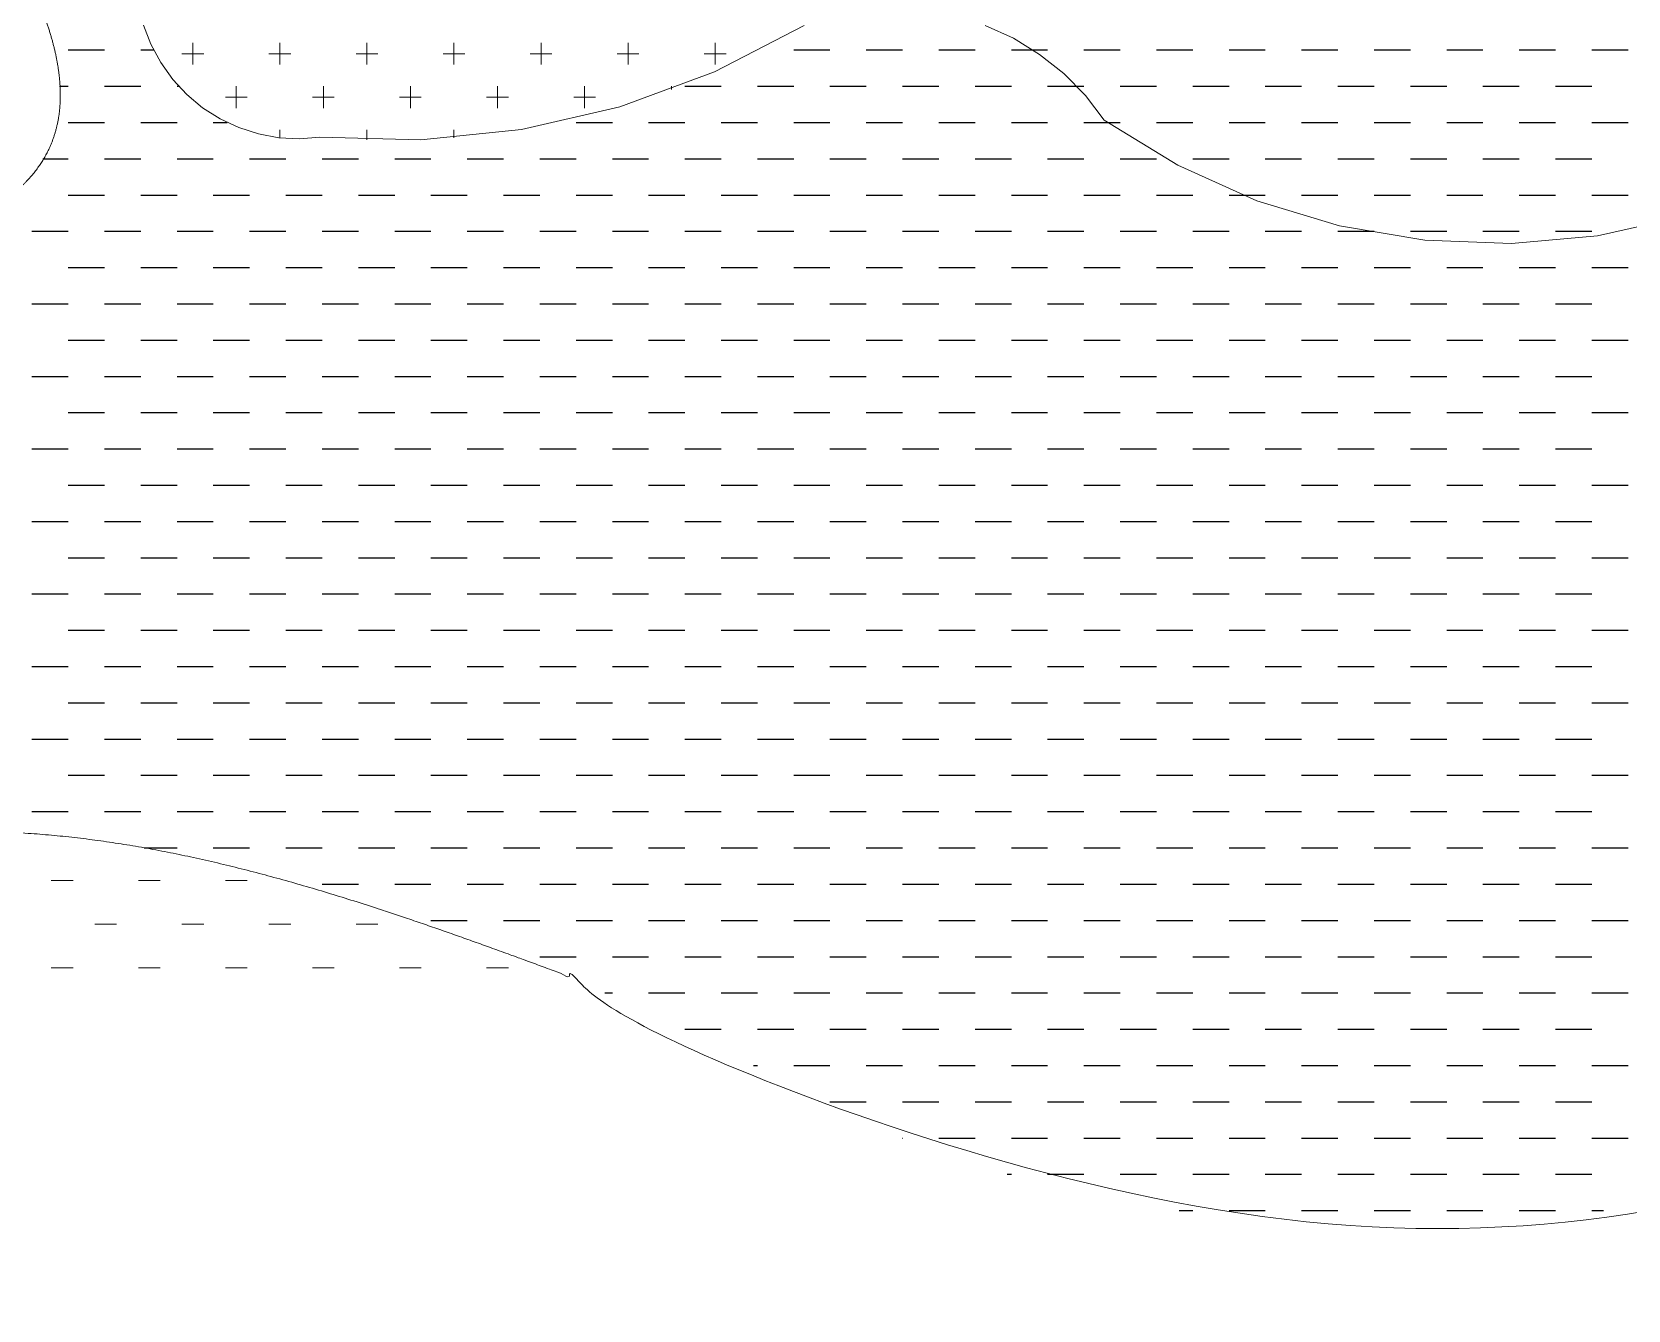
# Model space of a CAD drawing. Header units: millimetres. Extents: x -1030105 to 906887, y -616134 to 1220667.
# Drawn here: x 695476 to 722638, y -172238 to -150484 of the extents above; entities that cross this region are included whole.
import ezdxf

# ---------------------------------------------------------------- set-up
doc = ezdxf.new("R2010")
doc.units = ezdxf.units.MM
doc.header["$MEASUREMENT"] = 0
doc.layers.add('MASTER PLAN - ZONE B$0$_ QH Giao thông', color=7, linetype='Continuous', true_color=0x6c6565)
doc.layers.add('MASTER PLAN - ZONE B$0$GRASS', color=95, linetype='Continuous', lineweight=0, transparency=0.6)
doc.layers.add('MASTER PLAN - ZONE B$0$HACHT', color=7, linetype='Continuous', lineweight=9, true_color=0x636363)

msp = doc.modelspace()

# ---------------------------------------------------------------- linework, layer by layer
at = {"layer": 'MASTER PLAN - ZONE B$0$_ QH Giao thông', "color": 140, "linetype": 'Continuous', "true_color": 0x14b1eb}
for p, q in [((696093.476, -150790.526), (696710.789, -150790.526)), ((697328.102, -150790.526), (697547.101, -150790.526)), ((708439.738, -150790.526), (709057.051, -150790.526)), ((709674.364, -150790.526), (710291.677, -150790.526)), ((710908.991, -150790.526), (711526.304, -150790.526)), ((712143.617, -150790.526), (712760.93, -150790.526)), ((713378.243, -150790.526), (713995.556, -150790.526)), ((714612.869, -150790.526), (715230.182, -150790.526)), ((715847.496, -150790.526), (716464.809, -150790.526)), ((717082.122, -150790.526), (717699.435, -150790.526)), ((718316.748, -150790.526), (718934.061, -150790.526)), ((719551.374, -150790.526), (720168.687, -150790.526)), ((720786, -150790.526), (721403.314, -150790.526)), ((722020.627, -150790.526), (722637.94, -150790.526)), ((695946.994, -151407.839), (696093.476, -151407.839)), ((696710.789, -151407.839), (697328.102, -151407.839)), ((697945.415, -151407.839), (697971.61, -151407.839)), ((706587.799, -151407.839), (707205.112, -151407.839)), ((707822.425, -151407.839), (708439.738, -151407.839)), ((709057.051, -151407.839), (709674.364, -151407.839)), ((710291.677, -151407.839), (710908.991, -151407.839)), ((711526.304, -151407.839), (712143.617, -151407.839)), ((712760.93, -151407.839), (713378.243, -151407.839)), ((713995.556, -151407.839), (714612.869, -151407.839)), ((715230.182, -151407.839), (715847.496, -151407.839)), ((716464.809, -151407.839), (717082.122, -151407.839)), ((717699.435, -151407.839), (718316.748, -151407.839)), ((718934.061, -151407.839), (719551.374, -151407.839)), ((720168.687, -151407.839), (720786, -151407.839)), ((721403.314, -151407.839), (722020.627, -151407.839)), ((696093.476, -152025.152), (696710.789, -152025.152)), ((697328.102, -152025.152), (697945.415, -152025.152)), ((698562.728, -152025.152), (698795.893, -152025.152)), ((704735.859, -152025.152), (705353.173, -152025.152)), ((705970.486, -152025.152), (706587.799, -152025.152)), ((707205.112, -152025.152), (707822.425, -152025.152)), ((708439.738, -152025.152), (709057.051, -152025.152)), ((709674.364, -152025.152), (710291.677, -152025.152)), ((710908.991, -152025.152), (711526.304, -152025.152)), ((712143.617, -152025.152), (712760.93, -152025.152)), ((713378.243, -152025.152), (713995.556, -152025.152)), ((714612.869, -152025.152), (715230.182, -152025.152)), ((715847.496, -152025.152), (716464.809, -152025.152)), ((717082.122, -152025.152), (717699.435, -152025.152)), ((718316.748, -152025.152), (718934.061, -152025.152)), ((719551.374, -152025.152), (720168.687, -152025.152)), ((720786, -152025.152), (721403.314, -152025.152)), ((722020.627, -152025.152), (722637.94, -152025.152)), ((695664.044, -152642.465), (696093.476, -152642.465)), ((696710.789, -152642.465), (697328.102, -152642.465)), ((697945.415, -152642.465), (698562.728, -152642.465)), ((699180.041, -152642.465), (699797.354, -152642.465)), ((700414.668, -152642.465), (701031.981, -152642.465)), ((701649.294, -152642.465), (702266.607, -152642.465)), ((702883.92, -152642.465), (703501.233, -152642.465)), ((704118.546, -152642.465), (704735.859, -152642.465)), ((705353.173, -152642.465), (705970.486, -152642.465)), ((706587.799, -152642.465), (707205.112, -152642.465)), ((707822.425, -152642.465), (708439.738, -152642.465)), ((709057.051, -152642.465), (709674.364, -152642.465)), ((710291.677, -152642.465), (710908.991, -152642.465)), ((711526.304, -152642.465), (712143.617, -152642.465)), ((712760.93, -152642.465), (713378.243, -152642.465)), ((713995.556, -152642.465), (714612.869, -152642.465)), ((715230.182, -152642.465), (715847.496, -152642.465)), ((716464.809, -152642.465), (717082.122, -152642.465)), ((717699.435, -152642.465), (718316.748, -152642.465)), ((718934.061, -152642.465), (719551.374, -152642.465)), ((720168.687, -152642.465), (720786, -152642.465)), ((721403.314, -152642.465), (722020.627, -152642.465)), ((696093.476, -153259.778), (696710.789, -153259.778)), ((697328.102, -153259.778), (697945.415, -153259.778)), ((698562.728, -153259.778), (699180.041, -153259.778)), ((699797.354, -153259.778), (700414.668, -153259.778)), ((701031.981, -153259.778), (701649.294, -153259.778)), ((702266.607, -153259.778), (702883.92, -153259.778)), ((703501.233, -153259.778), (704118.546, -153259.778)), ((704735.859, -153259.778), (705353.173, -153259.778)), ((705970.486, -153259.778), (706587.799, -153259.778)), ((707205.112, -153259.778), (707822.425, -153259.778)), ((708439.738, -153259.778), (709057.051, -153259.778)), ((709674.364, -153259.778), (710291.677, -153259.778)), ((710908.991, -153259.778), (711526.304, -153259.778)), ((712143.617, -153259.778), (712760.93, -153259.778)), ((713378.243, -153259.778), (713995.556, -153259.778)), ((714612.869, -153259.778), (715230.182, -153259.778)), ((715847.496, -153259.778), (716464.809, -153259.778)), ((717082.122, -153259.778), (717699.435, -153259.778)), ((718316.748, -153259.778), (718934.061, -153259.778)), ((719551.374, -153259.778), (720168.687, -153259.778)), ((720786, -153259.778), (721403.314, -153259.778)), ((722020.627, -153259.778), (722637.94, -153259.778)), ((695476.163, -153877.091), (696093.476, -153877.091)), ((696710.789, -153877.091), (697328.102, -153877.091)), ((697945.415, -153877.091), (698562.728, -153877.091)), ((699180.041, -153877.091), (699797.354, -153877.091)), ((700414.668, -153877.091), (701031.981, -153877.091)), ((701649.294, -153877.091), (702266.607, -153877.091)), ((702883.92, -153877.091), (703501.233, -153877.091)), ((704118.546, -153877.091), (704735.859, -153877.091)), ((705353.173, -153877.091), (705970.486, -153877.091)), ((706587.799, -153877.091), (707205.112, -153877.091)), ((707822.425, -153877.091), (708439.738, -153877.091)), ((709057.051, -153877.091), (709674.364, -153877.091)), ((710291.677, -153877.091), (710908.991, -153877.091)), ((711526.304, -153877.091), (712143.617, -153877.091)), ((712760.93, -153877.091), (713378.243, -153877.091)), ((713995.556, -153877.091), (714612.869, -153877.091)), ((715230.182, -153877.091), (715847.496, -153877.091)), ((716464.809, -153877.091), (717082.122, -153877.091)), ((717699.435, -153877.091), (718316.748, -153877.091)), ((718934.061, -153877.091), (719551.374, -153877.091)), ((720168.687, -153877.091), (720786, -153877.091)), ((721403.314, -153877.091), (722020.627, -153877.091)), ((696093.476, -154494.405), (696710.789, -154494.405)), ((697328.102, -154494.405), (697945.415, -154494.405)), ((698562.728, -154494.405), (699180.041, -154494.405)), ((699797.354, -154494.405), (700414.668, -154494.405)), ((701031.981, -154494.405), (701649.294, -154494.405)), ((702266.607, -154494.405), (702883.92, -154494.405)), ((703501.233, -154494.405), (704118.546, -154494.405)), ((704735.859, -154494.405), (705353.173, -154494.405)), ((705970.486, -154494.405), (706587.799, -154494.405)), ((707205.112, -154494.405), (707822.425, -154494.405)), ((708439.738, -154494.405), (709057.051, -154494.405)), ((709674.364, -154494.405), (710291.677, -154494.405)), ((710908.991, -154494.405), (711526.304, -154494.405)), ((712143.617, -154494.405), (712760.93, -154494.405)), ((713378.243, -154494.405), (713995.556, -154494.405)), ((714612.869, -154494.405), (715230.182, -154494.405)), ((715847.496, -154494.405), (716464.809, -154494.405)), ((717082.122, -154494.405), (717699.435, -154494.405)), ((718316.748, -154494.405), (718934.061, -154494.405)), ((719551.374, -154494.405), (720168.687, -154494.405)), ((720786, -154494.405), (721403.314, -154494.405)), ((722020.627, -154494.405), (722637.94, -154494.405)), ((695476.163, -155111.718), (696093.476, -155111.718)), ((696710.789, -155111.718), (697328.102, -155111.718)), ((697945.415, -155111.718), (698562.728, -155111.718)), ((699180.041, -155111.718), (699797.354, -155111.718)), ((700414.668, -155111.718), (701031.981, -155111.718)), ((701649.294, -155111.718), (702266.607, -155111.718)), ((702883.92, -155111.718), (703501.233, -155111.718)), ((704118.546, -155111.718), (704735.859, -155111.718)), ((705353.173, -155111.718), (705970.486, -155111.718)), ((706587.799, -155111.718), (707205.112, -155111.718)), ((707822.425, -155111.718), (708439.738, -155111.718)), ((709057.051, -155111.718), (709674.364, -155111.718)), ((710291.677, -155111.718), (710908.991, -155111.718)), ((711526.304, -155111.718), (712143.617, -155111.718)), ((712760.93, -155111.718), (713378.243, -155111.718)), ((713995.556, -155111.718), (714612.869, -155111.718)), ((715230.182, -155111.718), (715847.496, -155111.718)), ((716464.809, -155111.718), (717082.122, -155111.718)), ((717699.435, -155111.718), (718316.748, -155111.718)), ((718934.061, -155111.718), (719551.374, -155111.718)), ((720168.687, -155111.718), (720786, -155111.718)), ((721403.314, -155111.718), (722020.627, -155111.718)), ((696093.476, -155729.031), (696710.789, -155729.031)), ((697328.102, -155729.031), (697945.415, -155729.031)), ((698562.728, -155729.031), (699180.041, -155729.031)), ((699797.354, -155729.031), (700414.668, -155729.031)), ((701031.981, -155729.031), (701649.294, -155729.031)), ((702266.607, -155729.031), (702883.92, -155729.031)), ((703501.233, -155729.031), (704118.546, -155729.031)), ((704735.859, -155729.031), (705353.173, -155729.031)), ((705970.486, -155729.031), (706587.799, -155729.031)), ((707205.112, -155729.031), (707822.425, -155729.031)), ((708439.738, -155729.031), (709057.051, -155729.031)), ((709674.364, -155729.031), (710291.677, -155729.031)), ((710908.991, -155729.031), (711526.304, -155729.031)), ((712143.617, -155729.031), (712760.93, -155729.031)), ((713378.243, -155729.031), (713995.556, -155729.031)), ((714612.869, -155729.031), (715230.182, -155729.031)), ((715847.496, -155729.031), (716464.809, -155729.031)), ((717082.122, -155729.031), (717699.435, -155729.031)), ((718316.748, -155729.031), (718934.061, -155729.031)), ((719551.374, -155729.031), (720168.687, -155729.031)), ((720786, -155729.031), (721403.314, -155729.031)), ((722020.627, -155729.031), (722637.94, -155729.031)), ((695476.163, -156346.344), (696093.476, -156346.344)), ((696710.789, -156346.344), (697328.102, -156346.344)), ((697945.415, -156346.344), (698562.728, -156346.344)), ((699180.041, -156346.344), (699797.354, -156346.344)), ((700414.668, -156346.344), (701031.981, -156346.344)), ((701649.294, -156346.344), (702266.607, -156346.344)), ((702883.92, -156346.344), (703501.233, -156346.344)), ((704118.546, -156346.344), (704735.859, -156346.344)), ((705353.173, -156346.344), (705970.486, -156346.344)), ((706587.799, -156346.344), (707205.112, -156346.344)), ((707822.425, -156346.344), (708439.738, -156346.344)), ((709057.051, -156346.344), (709674.364, -156346.344)), ((710291.677, -156346.344), (710908.991, -156346.344)), ((711526.304, -156346.344), (712143.617, -156346.344)), ((712760.93, -156346.344), (713378.243, -156346.344)), ((713995.556, -156346.344), (714612.869, -156346.344)), ((715230.182, -156346.344), (715847.496, -156346.344)), ((716464.809, -156346.344), (717082.122, -156346.344)), ((717699.435, -156346.344), (718316.748, -156346.344)), ((718934.061, -156346.344), (719551.374, -156346.344)), ((720168.687, -156346.344), (720786, -156346.344)), ((721403.314, -156346.344), (722020.627, -156346.344)), ((696093.476, -156963.657), (696710.789, -156963.657)), ((697328.102, -156963.657), (697945.415, -156963.657)), ((698562.728, -156963.657), (699180.041, -156963.657)), ((699797.354, -156963.657), (700414.668, -156963.657)), ((701031.981, -156963.657), (701649.294, -156963.657)), ((702266.607, -156963.657), (702883.92, -156963.657)), ((703501.233, -156963.657), (704118.546, -156963.657)), ((704735.859, -156963.657), (705353.173, -156963.657)), ((705970.486, -156963.657), (706587.799, -156963.657)), ((707205.112, -156963.657), (707822.425, -156963.657)), ((708439.738, -156963.657), (709057.051, -156963.657)), ((709674.364, -156963.657), (710291.677, -156963.657)), ((710908.991, -156963.657), (711526.304, -156963.657)), ((712143.617, -156963.657), (712760.93, -156963.657)), ((713378.243, -156963.657), (713995.556, -156963.657)), ((714612.869, -156963.657), (715230.182, -156963.657)), ((715847.496, -156963.657), (716464.809, -156963.657)), ((717082.122, -156963.657), (717699.435, -156963.657)), ((718316.748, -156963.657), (718934.061, -156963.657)), ((719551.374, -156963.657), (720168.687, -156963.657)), ((720786, -156963.657), (721403.314, -156963.657)), ((722020.627, -156963.657), (722637.94, -156963.657)), ((695476.163, -157580.97), (696093.476, -157580.97)), ((696710.789, -157580.97), (697328.102, -157580.97)), ((697945.415, -157580.97), (698562.728, -157580.97)), ((699180.041, -157580.97), (699797.354, -157580.97)), ((700414.668, -157580.97), (701031.981, -157580.97)), ((701649.294, -157580.97), (702266.607, -157580.97)), ((702883.92, -157580.97), (703501.233, -157580.97)), ((704118.546, -157580.97), (704735.859, -157580.97)), ((705353.173, -157580.97), (705970.486, -157580.97)), ((706587.799, -157580.97), (707205.112, -157580.97)), ((707822.425, -157580.97), (708439.738, -157580.97)), ((709057.051, -157580.97), (709674.364, -157580.97)), ((710291.677, -157580.97), (710908.991, -157580.97)), ((711526.304, -157580.97), (712143.617, -157580.97)), ((712760.93, -157580.97), (713378.243, -157580.97)), ((713995.556, -157580.97), (714612.869, -157580.97)), ((715230.182, -157580.97), (715847.496, -157580.97)), ((716464.809, -157580.97), (717082.122, -157580.97)), ((717699.435, -157580.97), (718316.748, -157580.97)), ((718934.061, -157580.97), (719551.374, -157580.97)), ((720168.687, -157580.97), (720786, -157580.97)), ((721403.314, -157580.97), (722020.627, -157580.97)), ((696093.476, -158198.283), (696710.789, -158198.283)), ((697328.102, -158198.283), (697945.415, -158198.283)), ((698562.728, -158198.283), (699180.041, -158198.283)), ((699797.354, -158198.283), (700414.668, -158198.283)), ((701031.981, -158198.283), (701649.294, -158198.283)), ((702266.607, -158198.283), (702883.92, -158198.283)), ((703501.233, -158198.283), (704118.546, -158198.283)), ((704735.859, -158198.283), (705353.173, -158198.283)), ((705970.486, -158198.283), (706587.799, -158198.283)), ((707205.112, -158198.283), (707822.425, -158198.283)), ((708439.738, -158198.283), (709057.051, -158198.283)), ((709674.364, -158198.283), (710291.677, -158198.283)), ((710908.991, -158198.283), (711526.304, -158198.283)), ((712143.617, -158198.283), (712760.93, -158198.283)), ((713378.243, -158198.283), (713995.556, -158198.283)), ((714612.869, -158198.283), (715230.182, -158198.283)), ((715847.496, -158198.283), (716464.809, -158198.283)), ((717082.122, -158198.283), (717699.435, -158198.283)), ((718316.748, -158198.283), (718934.061, -158198.283)), ((719551.374, -158198.283), (720168.687, -158198.283)), ((720786, -158198.283), (721403.314, -158198.283)), ((722020.627, -158198.283), (722637.94, -158198.283)), ((695476.163, -158815.596), (696093.476, -158815.596)), ((696710.789, -158815.596), (697328.102, -158815.596)), ((697945.415, -158815.596), (698562.728, -158815.596)), ((699180.041, -158815.596), (699797.354, -158815.596)), ((700414.668, -158815.596), (701031.981, -158815.596)), ((701649.294, -158815.596), (702266.607, -158815.596)), ((702883.92, -158815.596), (703501.233, -158815.596)), ((704118.546, -158815.596), (704735.859, -158815.596)), ((705353.173, -158815.596), (705970.486, -158815.596)), ((706587.799, -158815.596), (707205.112, -158815.596)), ((707822.425, -158815.596), (708439.738, -158815.596)), ((709057.051, -158815.596), (709674.364, -158815.596)), ((710291.677, -158815.596), (710908.991, -158815.596)), ((711526.304, -158815.596), (712143.617, -158815.596)), ((712760.93, -158815.596), (713378.243, -158815.596)), ((713995.556, -158815.596), (714612.869, -158815.596)), ((715230.182, -158815.596), (715847.496, -158815.596)), ((716464.809, -158815.596), (717082.122, -158815.596)), ((717699.435, -158815.596), (718316.748, -158815.596)), ((718934.061, -158815.596), (719551.374, -158815.596)), ((720168.687, -158815.596), (720786, -158815.596)), ((721403.314, -158815.596), (722020.627, -158815.596)), ((696093.476, -159432.909), (696710.789, -159432.909)), ((697328.102, -159432.909), (697945.415, -159432.909)), ((698562.728, -159432.909), (699180.041, -159432.909)), ((699797.354, -159432.909), (700414.668, -159432.909)), ((701031.981, -159432.909), (701649.294, -159432.909)), ((702266.607, -159432.909), (702883.92, -159432.909)), ((703501.233, -159432.909), (704118.546, -159432.909)), ((704735.859, -159432.909), (705353.173, -159432.909)), ((705970.486, -159432.909), (706587.799, -159432.909)), ((707205.112, -159432.909), (707822.425, -159432.909)), ((708439.738, -159432.909), (709057.051, -159432.909)), ((709674.364, -159432.909), (710291.677, -159432.909)), ((710908.991, -159432.909), (711526.304, -159432.909)), ((712143.617, -159432.909), (712760.93, -159432.909)), ((713378.243, -159432.909), (713995.556, -159432.909)), ((714612.869, -159432.909), (715230.182, -159432.909)), ((715847.496, -159432.909), (716464.809, -159432.909)), ((717082.122, -159432.909), (717699.435, -159432.909)), ((718316.748, -159432.909), (718934.061, -159432.909)), ((719551.374, -159432.909), (720168.687, -159432.909)), ((720786, -159432.909), (721403.314, -159432.909)), ((722020.627, -159432.909), (722637.94, -159432.909)), ((695476.163, -160050.223), (696093.476, -160050.223)), ((696710.789, -160050.223), (697328.102, -160050.223)), ((697945.415, -160050.223), (698562.728, -160050.223)), ((699180.041, -160050.223), (699797.354, -160050.223)), ((700414.668, -160050.223), (701031.981, -160050.223)), ((701649.294, -160050.223), (702266.607, -160050.223)), ((702883.92, -160050.223), (703501.233, -160050.223)), ((704118.546, -160050.223), (704735.859, -160050.223)), ((705353.173, -160050.223), (705970.486, -160050.223)), ((706587.799, -160050.223), (707205.112, -160050.223)), ((707822.425, -160050.223), (708439.738, -160050.223)), ((709057.051, -160050.223), (709674.364, -160050.223)), ((710291.677, -160050.223), (710908.991, -160050.223)), ((711526.304, -160050.223), (712143.617, -160050.223)), ((712760.93, -160050.223), (713378.243, -160050.223)), ((713995.556, -160050.223), (714612.869, -160050.223)), ((715230.182, -160050.223), (715847.496, -160050.223)), ((716464.809, -160050.223), (717082.122, -160050.223)), ((717699.435, -160050.223), (718316.748, -160050.223)), ((718934.061, -160050.223), (719551.374, -160050.223)), ((720168.687, -160050.223), (720786, -160050.223)), ((721403.314, -160050.223), (722020.627, -160050.223)), ((696093.476, -160667.536), (696710.789, -160667.536)), ((697328.102, -160667.536), (697945.415, -160667.536)), ((698562.728, -160667.536), (699180.041, -160667.536)), ((699797.354, -160667.536), (700414.668, -160667.536)), ((701031.981, -160667.536), (701649.294, -160667.536)), ((702266.607, -160667.536), (702883.92, -160667.536)), ((703501.233, -160667.536), (704118.546, -160667.536)), ((704735.859, -160667.536), (705353.173, -160667.536)), ((705970.486, -160667.536), (706587.799, -160667.536)), ((707205.112, -160667.536), (707822.425, -160667.536)), ((708439.738, -160667.536), (709057.051, -160667.536)), ((709674.364, -160667.536), (710291.677, -160667.536)), ((710908.991, -160667.536), (711526.304, -160667.536)), ((712143.617, -160667.536), (712760.93, -160667.536)), ((713378.243, -160667.536), (713995.556, -160667.536)), ((714612.869, -160667.536), (715230.182, -160667.536)), ((715847.496, -160667.536), (716464.809, -160667.536)), ((717082.122, -160667.536), (717699.435, -160667.536)), ((718316.748, -160667.536), (718934.061, -160667.536)), ((719551.374, -160667.536), (720168.687, -160667.536)), ((720786, -160667.536), (721403.314, -160667.536)), ((722020.627, -160667.536), (722637.94, -160667.536)), ((695476.163, -161284.849), (696093.476, -161284.849)), ((696710.789, -161284.849), (697328.102, -161284.849)), ((697945.415, -161284.849), (698562.728, -161284.849)), ((699180.041, -161284.849), (699797.354, -161284.849)), ((700414.668, -161284.849), (701031.981, -161284.849)), ((701649.294, -161284.849), (702266.607, -161284.849)), ((702883.92, -161284.849), (703501.233, -161284.849)), ((704118.546, -161284.849), (704735.859, -161284.849)), ((705353.173, -161284.849), (705970.486, -161284.849)), ((706587.799, -161284.849), (707205.112, -161284.849)), ((707822.425, -161284.849), (708439.738, -161284.849)), ((709057.051, -161284.849), (709674.364, -161284.849)), ((710291.677, -161284.849), (710908.991, -161284.849)), ((711526.304, -161284.849), (712143.617, -161284.849)), ((712760.93, -161284.849), (713378.243, -161284.849)), ((713995.556, -161284.849), (714612.869, -161284.849)), ((715230.182, -161284.849), (715847.496, -161284.849)), ((716464.809, -161284.849), (717082.122, -161284.849)), ((717699.435, -161284.849), (718316.748, -161284.849)), ((718934.061, -161284.849), (719551.374, -161284.849)), ((720168.687, -161284.849), (720786, -161284.849)), ((721403.314, -161284.849), (722020.627, -161284.849)), ((696093.476, -161902.162), (696710.789, -161902.162)), ((697328.102, -161902.162), (697945.415, -161902.162)), ((698562.728, -161902.162), (699180.041, -161902.162)), ((699797.354, -161902.162), (700414.668, -161902.162)), ((701031.981, -161902.162), (701649.294, -161902.162)), ((702266.607, -161902.162), (702883.92, -161902.162)), ((703501.233, -161902.162), (704118.546, -161902.162)), ((704735.859, -161902.162), (705353.173, -161902.162)), ((705970.486, -161902.162), (706587.799, -161902.162)), ((707205.112, -161902.162), (707822.425, -161902.162)), ((708439.738, -161902.162), (709057.051, -161902.162)), ((709674.364, -161902.162), (710291.677, -161902.162)), ((710908.991, -161902.162), (711526.304, -161902.162)), ((712143.617, -161902.162), (712760.93, -161902.162)), ((713378.243, -161902.162), (713995.556, -161902.162)), ((714612.869, -161902.162), (715230.182, -161902.162)), ((715847.496, -161902.162), (716464.809, -161902.162)), ((717082.122, -161902.162), (717699.435, -161902.162)), ((718316.748, -161902.162), (718934.061, -161902.162)), ((719551.374, -161902.162), (720168.687, -161902.162)), ((720786, -161902.162), (721403.314, -161902.162)), ((722020.627, -161902.162), (722637.94, -161902.162)), ((695476.163, -162519.475), (696093.476, -162519.475)), ((696710.789, -162519.475), (697328.102, -162519.475)), ((697945.415, -162519.475), (698562.728, -162519.475)), ((699180.041, -162519.475), (699797.354, -162519.475)), ((700414.668, -162519.475), (701031.981, -162519.475)), ((701649.294, -162519.475), (702266.607, -162519.475)), ((702883.92, -162519.475), (703501.233, -162519.475)), ((704118.546, -162519.475), (704735.859, -162519.475)), ((705353.173, -162519.475), (705970.486, -162519.475)), ((706587.799, -162519.475), (707205.112, -162519.475)), ((707822.425, -162519.475), (708439.738, -162519.475)), ((709057.051, -162519.475), (709674.364, -162519.475)), ((710291.677, -162519.475), (710908.991, -162519.475)), ((711526.304, -162519.475), (712143.617, -162519.475)), ((712760.93, -162519.475), (713378.243, -162519.475)), ((713995.556, -162519.475), (714612.869, -162519.475)), ((715230.182, -162519.475), (715847.496, -162519.475)), ((716464.809, -162519.475), (717082.122, -162519.475)), ((717699.435, -162519.475), (718316.748, -162519.475)), ((718934.061, -162519.475), (719551.374, -162519.475)), ((720168.687, -162519.475), (720786, -162519.475)), ((721403.314, -162519.475), (722020.627, -162519.475)), ((696093.476, -163136.788), (696710.789, -163136.788)), ((697328.102, -163136.788), (697945.415, -163136.788)), ((698562.728, -163136.788), (699180.041, -163136.788)), ((699797.354, -163136.788), (700414.668, -163136.788)), ((701031.981, -163136.788), (701649.294, -163136.788)), ((702266.607, -163136.788), (702883.92, -163136.788)), ((703501.233, -163136.788), (704118.546, -163136.788)), ((704735.859, -163136.788), (705353.173, -163136.788)), ((705970.486, -163136.788), (706587.799, -163136.788)), ((707205.112, -163136.788), (707822.425, -163136.788)), ((708439.738, -163136.788), (709057.051, -163136.788)), ((709674.364, -163136.788), (710291.677, -163136.788)), ((710908.991, -163136.788), (711526.304, -163136.788)), ((712143.617, -163136.788), (712760.93, -163136.788)), ((713378.243, -163136.788), (713995.556, -163136.788)), ((714612.869, -163136.788), (715230.182, -163136.788)), ((715847.496, -163136.788), (716464.809, -163136.788)), ((717082.122, -163136.788), (717699.435, -163136.788)), ((718316.748, -163136.788), (718934.061, -163136.788)), ((719551.374, -163136.788), (720168.687, -163136.788)), ((720786, -163136.788), (721403.314, -163136.788)), ((722020.627, -163136.788), (722637.94, -163136.788)), ((695476.163, -163754.101), (696093.476, -163754.101)), ((696710.789, -163754.101), (697328.102, -163754.101)), ((697945.415, -163754.101), (698562.728, -163754.101)), ((699180.041, -163754.101), (699797.354, -163754.101)), ((700414.668, -163754.101), (701031.981, -163754.101)), ((701649.294, -163754.101), (702266.607, -163754.101)), ((702883.92, -163754.101), (703501.233, -163754.101)), ((704118.546, -163754.101), (704735.859, -163754.101)), ((705353.173, -163754.101), (705970.486, -163754.101)), ((706587.799, -163754.101), (707205.112, -163754.101)), ((707822.425, -163754.101), (708439.738, -163754.101)), ((709057.051, -163754.101), (709674.364, -163754.101)), ((710291.677, -163754.101), (710908.991, -163754.101)), ((711526.304, -163754.101), (712143.617, -163754.101)), ((712760.93, -163754.101), (713378.243, -163754.101)), ((713995.556, -163754.101), (714612.869, -163754.101)), ((715230.182, -163754.101), (715847.496, -163754.101)), ((716464.809, -163754.101), (717082.122, -163754.101)), ((717699.435, -163754.101), (718316.748, -163754.101)), ((718934.061, -163754.101), (719551.374, -163754.101)), ((720168.687, -163754.101), (720786, -163754.101)), ((721403.314, -163754.101), (722020.627, -163754.101)), ((697385.517, -164371.414), (697945.415, -164371.414)), ((698562.728, -164371.414), (699180.041, -164371.414)), ((699797.354, -164371.414), (700414.668, -164371.414)), ((701031.981, -164371.414), (701649.294, -164371.414)), ((702266.607, -164371.414), (702883.92, -164371.414)), ((703501.233, -164371.414), (704118.546, -164371.414)), ((704735.859, -164371.414), (705353.173, -164371.414)), ((705970.486, -164371.414), (706587.799, -164371.414)), ((707205.112, -164371.414), (707822.425, -164371.414)), ((708439.738, -164371.414), (709057.051, -164371.414)), ((709674.364, -164371.414), (710291.677, -164371.414)), ((710908.991, -164371.414), (711526.304, -164371.414)), ((712143.617, -164371.414), (712760.93, -164371.414)), ((713378.243, -164371.414), (713995.556, -164371.414)), ((714612.869, -164371.414), (715230.182, -164371.414)), ((715847.496, -164371.414), (716464.809, -164371.414)), ((717082.122, -164371.414), (717699.435, -164371.414)), ((718316.748, -164371.414), (718934.061, -164371.414)), ((719551.374, -164371.414), (720168.687, -164371.414)), ((720786, -164371.414), (721403.314, -164371.414)), ((722020.627, -164371.414), (722637.94, -164371.414)), ((700414.668, -164988.728), (701031.981, -164988.728)), ((701649.294, -164988.728), (702266.607, -164988.728)), ((702883.92, -164988.728), (703501.233, -164988.728)), ((704118.546, -164988.728), (704735.859, -164988.728)), ((705353.173, -164988.728), (705970.486, -164988.728)), ((706587.799, -164988.728), (707205.112, -164988.728)), ((707822.425, -164988.728), (708439.738, -164988.728)), ((709057.051, -164988.728), (709674.364, -164988.728)), ((710291.677, -164988.728), (710908.991, -164988.728)), ((711526.304, -164988.728), (712143.617, -164988.728)), ((712760.93, -164988.728), (713378.243, -164988.728)), ((713995.556, -164988.728), (714612.869, -164988.728)), ((715230.182, -164988.728), (715847.496, -164988.728)), ((716464.809, -164988.728), (717082.122, -164988.728)), ((717699.435, -164988.728), (718316.748, -164988.728)), ((718934.061, -164988.728), (719551.374, -164988.728)), ((720168.687, -164988.728), (720786, -164988.728)), ((721403.314, -164988.728), (722020.627, -164988.728)), ((702266.607, -165606.041), (702883.92, -165606.041)), ((703501.233, -165606.041), (704118.546, -165606.041)), ((704735.859, -165606.041), (705353.173, -165606.041)), ((705970.486, -165606.041), (706587.799, -165606.041)), ((707205.112, -165606.041), (707822.425, -165606.041)), ((708439.738, -165606.041), (709057.051, -165606.041)), ((709674.364, -165606.041), (710291.677, -165606.041)), ((710908.991, -165606.041), (711526.304, -165606.041)), ((712143.617, -165606.041), (712760.93, -165606.041)), ((713378.243, -165606.041), (713995.556, -165606.041)), ((714612.869, -165606.041), (715230.182, -165606.041)), ((715847.496, -165606.041), (716464.809, -165606.041)), ((717082.122, -165606.041), (717699.435, -165606.041)), ((718316.748, -165606.041), (718934.061, -165606.041)), ((719551.374, -165606.041), (720168.687, -165606.041)), ((720786, -165606.041), (721403.314, -165606.041)), ((722020.627, -165606.041), (722637.94, -165606.041)), ((704118.546, -166223.354), (704735.859, -166223.354)), ((705353.173, -166223.354), (705970.486, -166223.354)), ((706587.799, -166223.354), (707205.112, -166223.354)), ((707822.425, -166223.354), (708439.738, -166223.354)), ((709057.051, -166223.354), (709674.364, -166223.354)), ((710291.677, -166223.354), (710908.991, -166223.354)), ((711526.304, -166223.354), (712143.617, -166223.354)), ((712760.93, -166223.354), (713378.243, -166223.354)), ((713995.556, -166223.354), (714612.869, -166223.354)), ((715230.182, -166223.354), (715847.496, -166223.354)), ((716464.809, -166223.354), (717082.122, -166223.354)), ((717699.435, -166223.354), (718316.748, -166223.354)), ((718934.061, -166223.354), (719551.374, -166223.354)), ((720168.687, -166223.354), (720786, -166223.354)), ((721403.314, -166223.354), (722020.627, -166223.354)), ((705223.976, -166840.667), (705353.173, -166840.667)), ((705970.486, -166840.667), (706587.799, -166840.667)), ((707205.112, -166840.667), (707822.425, -166840.667)), ((708439.738, -166840.667), (709057.051, -166840.667)), ((709674.364, -166840.667), (710291.677, -166840.667)), ((710908.991, -166840.667), (711526.304, -166840.667)), ((712143.617, -166840.667), (712760.93, -166840.667)), ((713378.243, -166840.667), (713995.556, -166840.667)), ((714612.869, -166840.667), (715230.182, -166840.667)), ((715847.496, -166840.667), (716464.809, -166840.667)), ((717082.122, -166840.667), (717699.435, -166840.667)), ((718316.748, -166840.667), (718934.061, -166840.667)), ((719551.374, -166840.667), (720168.687, -166840.667)), ((720786, -166840.667), (721403.314, -166840.667)), ((722020.627, -166840.667), (722637.94, -166840.667)), ((706587.799, -167457.98), (707205.112, -167457.98)), ((707822.425, -167457.98), (708439.738, -167457.98)), ((709057.051, -167457.98), (709674.364, -167457.98)), ((710291.677, -167457.98), (710908.991, -167457.98)), ((711526.304, -167457.98), (712143.617, -167457.98)), ((712760.93, -167457.98), (713378.243, -167457.98)), ((713995.556, -167457.98), (714612.869, -167457.98)), ((715230.182, -167457.98), (715847.496, -167457.98)), ((716464.809, -167457.98), (717082.122, -167457.98)), ((717699.435, -167457.98), (718316.748, -167457.98)), ((718934.061, -167457.98), (719551.374, -167457.98)), ((720168.687, -167457.98), (720786, -167457.98)), ((721403.314, -167457.98), (722020.627, -167457.98)), ((707755.335, -168075.293), (707822.425, -168075.293)), ((708439.738, -168075.293), (709057.051, -168075.293)), ((709674.364, -168075.293), (710291.677, -168075.293)), ((710908.991, -168075.293), (711526.304, -168075.293)), ((712143.617, -168075.293), (712760.93, -168075.293)), ((713378.243, -168075.293), (713995.556, -168075.293)), ((714612.869, -168075.293), (715230.182, -168075.293)), ((715847.496, -168075.293), (716464.809, -168075.293)), ((717082.122, -168075.293), (717699.435, -168075.293)), ((718316.748, -168075.293), (718934.061, -168075.293)), ((719551.374, -168075.293), (720168.687, -168075.293)), ((720786, -168075.293), (721403.314, -168075.293)), ((722020.627, -168075.293), (722637.94, -168075.293)), ((709057.051, -168692.606), (709674.364, -168692.606)), ((710291.677, -168692.606), (710908.991, -168692.606)), ((711526.304, -168692.606), (712143.617, -168692.606)), ((712760.93, -168692.606), (713378.243, -168692.606)), ((713995.556, -168692.606), (714612.869, -168692.606)), ((715230.182, -168692.606), (715847.496, -168692.606)), ((716464.809, -168692.606), (717082.122, -168692.606)), ((717699.435, -168692.606), (718316.748, -168692.606)), ((718934.061, -168692.606), (719551.374, -168692.606)), ((720168.687, -168692.606), (720786, -168692.606)), ((721403.314, -168692.606), (722020.627, -168692.606)), ((710286.694, -169309.919), (710291.677, -169309.919)), ((710908.991, -169309.919), (711526.304, -169309.919)), ((712143.617, -169309.919), (712760.93, -169309.919)), ((713378.243, -169309.919), (713995.556, -169309.919)), ((714612.869, -169309.919), (715230.182, -169309.919)), ((715847.496, -169309.919), (716464.809, -169309.919)), ((717082.122, -169309.919), (717699.435, -169309.919)), ((718316.748, -169309.919), (718934.061, -169309.919)), ((719551.374, -169309.919), (720168.687, -169309.919)), ((720786, -169309.919), (721403.314, -169309.919)), ((722020.627, -169309.919), (722637.94, -169309.919)), ((712074.195, -169927.233), (712143.617, -169927.233)), ((712760.93, -169927.233), (713378.243, -169927.233)), ((713995.556, -169927.233), (714612.869, -169927.233)), ((715230.182, -169927.233), (715847.496, -169927.233)), ((716464.809, -169927.233), (717082.122, -169927.233)), ((717699.435, -169927.233), (718316.748, -169927.233)), ((718934.061, -169927.233), (719551.374, -169927.233)), ((720168.687, -169927.233), (720786, -169927.233)), ((721403.314, -169927.233), (722020.627, -169927.233)), ((714996.478, -170544.546), (715230.182, -170544.546)), ((715847.496, -170544.546), (716464.809, -170544.546)), ((717082.122, -170544.546), (717699.435, -170544.546)), ((718316.748, -170544.546), (718934.061, -170544.546)), ((719551.374, -170544.546), (720168.687, -170544.546)), ((720786, -170544.546), (721403.314, -170544.546)), ((722020.627, -170544.546), (722222.135, -170544.546))]:
    msp.add_line(p, q, dxfattribs=at)
at = {"layer": 'MASTER PLAN - ZONE B$0$GRASS', "linetype": 'Continuous'}
for p, q in [((698213.576, -151039.646), (698213.576, -150669.258)), ((699695.127, -151039.646), (699695.127, -150669.258)), ((701176.678, -151039.646), (701176.678, -150669.258)), ((702658.23, -151039.646), (702658.23, -150669.258)), ((704139.781, -151039.646), (704139.781, -150669.258)), ((705621.333, -151039.646), (705621.333, -150669.258)), ((707102.884, -151039.646), (707102.884, -150669.258)), ((698028.382, -150854.452), (698398.769, -150854.452)), ((699509.933, -150854.452), (699880.321, -150854.452)), ((700991.485, -150854.452), (701361.872, -150854.452)), ((702473.036, -150854.452), (702843.424, -150854.452)), ((703954.588, -150854.452), (704324.975, -150854.452)), ((705436.139, -150854.452), (705806.527, -150854.452)), ((706917.69, -150854.452), (707288.078, -150854.452)), ((698954.351, -151780.422), (698954.351, -151410.034)), ((700435.903, -151780.422), (700435.903, -151410.034)), ((701917.454, -151780.422), (701917.454, -151410.034)), ((703399.006, -151780.422), (703399.006, -151410.034)), ((704880.557, -151780.422), (704880.557, -151410.034)), ((706362.109, -151462.202), (706362.109, -151410.034)), ((698769.157, -151595.228), (699139.545, -151595.228)), ((700250.709, -151595.228), (700621.097, -151595.228)), ((701732.26, -151595.228), (702102.648, -151595.228)), ((703213.812, -151595.228), (703584.2, -151595.228)), ((704695.363, -151595.228), (705065.751, -151595.228)), ((699695.127, -152286.363), (699695.127, -152150.809)), ((701176.678, -152323.315), (701176.678, -152150.809)), ((702658.23, -152285.243), (702658.23, -152150.809)), ((695806.054, -164929.191), (696176.442, -164929.191)), ((697287.606, -164929.191), (697657.994, -164929.191)), ((698769.157, -164929.191), (699139.545, -164929.191)), ((696546.83, -165669.967), (696917.218, -165669.967)), ((698028.382, -165669.967), (698398.769, -165669.967)), ((699509.933, -165669.967), (699880.321, -165669.967)), ((700991.485, -165669.967), (701361.872, -165669.967)), ((695806.054, -166410.742), (696176.442, -166410.742)), ((697287.606, -166410.742), (697657.994, -166410.742)), ((698769.157, -166410.742), (699139.545, -166410.742)), ((700250.709, -166410.742), (700621.097, -166410.742)), ((701732.26, -166410.742), (702102.648, -166410.742)), ((703213.812, -166410.742), (703584.2, -166410.742))]:
    msp.add_line(p, q, dxfattribs=at)
at = {"layer": 'MASTER PLAN - ZONE B$0$HACHT'}
for points in [[(708619.11, -150374.56), (707093.041, -151164.888), (705480.059, -151758.013), (703805.53, -152144.609), (702095.783, -152318.596), (700377.704, -152277.238), (700027.055, -152303.213), (699675.963, -152284.153), (699330.187, -152220.369), (698995.402, -152112.909), (698677.099, -151963.536), (698380.501, -151774.7), (698110.476, -151549.499), (697871.452, -151291.63), (697667.352, -151005.322), (697501.525, -150695.273), (697376.69, -150366.57)], [(723556.176, -153632.927), (722118.795, -153952.137), (720652.395, -154084.909), (719181.055, -154029.064), (717728.938, -153785.519), (716319.89, -153358.272), (714977.047, -152754.34), (713722.464, -151983.641), (713403.173, -151567.112), (713035.464, -151192.636), (712624.827, -150865.804), (712177.393, -150591.495), (711699.843, -150373.807)]]:
    msp.add_lwpolyline(points, dxfattribs=at)
msp.add_rational_spline([(675308.403, -160556.353), (673419.434, -159509.858), (668346.594, -156701.047), (659014.342, -156189.244), (649219.97, -158453.184), (641986.691, -151746.582), (635558.188, -156520.257), (631232.778, -156433.237), (629087.154, -156390.071), (626498.832, -156376.475), (623993.75, -156216.536), (621813.537, -154942.385), (617535.176, -152852.339), (612779.652, -153092.454), (608733.573, -155602.814), (603456.218, -158035.957), (597762.91, -159200.819), (591953.996, -159035.946), (588758.499, -157700.623), (587188.108, -154613.85), (587990.233, -151244.743), (588779.767, -149561.334), (588852.254, -147703.386), (588196.276, -145963.581), (587540.299, -144223.776), (586259.192, -142876.188), (584554.771, -142133.103), (583315.425, -141071.106), (582407.568, -139714.783), (581898.175, -138164.191), (580077.89, -134699.214), (577132.46, -132121.63), (573456.688, -130776.935), (566564.646, -127907.716), (559138.627, -128673.807), (552977.499, -132889.632), (550740.544, -135727.357), (549809.105, -139218.643), (550335.242, -142793.532), (550803.078, -144542.464), (551754.73, -146082.591), (553109.574, -147283.436), (553292.397, -148845.625), (552894.337, -150367.27), (551969.955, -151639.817), (550620.615, -153308.5), (550417.18, -155444.814), (551427.315, -157338.183), (552734.274, -158606.061), (552947.01, -160414.485), (551969.955, -161951.046), (551449.705, -162697.109), (550929.455, -163443.173), (550409.204, -164189.237), (549757.138, -164968.811), (549486.092, -165948.332), (549644.65, -166952.217), (549803.209, -167956.103), (550362.951, -168804.404), (551223.542, -169345.062), (553570.627, -170396.259), (556133.66, -170607.653), (558621.257, -169955.209), (562151.097, -168416.746), (565999.546, -168543.532), (569420.473, -170310.987), (572624.94, -172489.141), (576482.052, -172857.441), (580040.821, -171325.082), (581731.886, -170716.625), (583422.95, -170108.168), (585114.015, -169499.712), (586532.075, -168903.023), (588059.394, -168718.013), (589578.908, -168958.861), (590954.25, -169409.57), (592329.593, -169860.279), (593704.935, -170310.987), (598147.223, -172792.07), (603215.514, -172342.474), (607151.69, -169118.159), (609579.608, -167765.187), (612007.526, -166412.216), (614435.444, -165059.245), (620451.295, -162801.868), (626872.396, -163037.829), (632706.337, -165730.66), (637602.38, -167614.985), (642843.389, -167846.791), (647886.673, -166402.075), (653428.803, -163992.477), (659442.137, -163391.479), (665351.531, -164656.565), (668468.874, -165869.126), (674510.888, -168219.303), (684608.731, -166030.737), (694754.968, -162894.477), (701722.523, -165483.934), (705057.082, -166723.205), (714304.053, -172845.976), (725382.769, -172339.163), (734032.097, -165397.699), (736212.088, -161250.753), (739946.45, -158421.605), (744528.672, -157445.508), (746311.812, -156198.172), (748094.951, -154950.836), (749878.091, -153703.499), (750982.262, -152388.851), (751412.577, -150726.828), (751085.128, -149041.518), (750452.632, -148732.495), (749751.852, -148799.217), (749189.036, -149222.047), (748851.779, -149430.417), (748458.17, -149383.16), (748179.82, -149100.88), (747901.469, -148818.6), (747859.735, -148424.367), (748072.813, -148090.064), (748725.133, -147103.013), (748838.832, -145925.362), (748387.394, -144831.748), (747935.956, -143738.133), (747024.66, -142983.594), (745866.027, -142744.095), (744713.995, -142651.332), (743744.857, -142021.606), (743192.072, -141006.613), (744148.118, -139951.906), (744573.77, -138593.505), (744390.565, -137181.815), (744207.359, -135770.125), (743449.067, -134565.373), (742255.471, -133789.641), (740452.15, -132888.057), (738444.668, -132701.425), (736506.052, -133255.128), (734499.863, -133808.377), (732804.57, -135015.383), (731625.311, -136730.092), (730438.175, -137840.973), (728835.79, -138116.122), (727346.078, -137464.888), (725693.47, -136612.569), (723855.335, -136893.323), (722532.506, -138200.107), (721808.37, -138893.474), (720834.28, -139130.705), (719872.418, -138847.95), (718910.556, -138565.194), (718219.811, -137838.556), (717986.103, -136863.615), (717235.957, -135619.318), (716040.108, -134794.127), (714610.593, -134534.357), (713181.078, -134274.586), (711771.364, -134626.295), (710631.406, -135527.123), (710013.83, -136244.039), (709130.594, -136583.544), (708191.826, -136464.866), (707253.058, -136346.189), (706482.098, -135797.563), (706062.362, -134949.511), (705262.365, -134194.433), (704462.367, -133439.355), (703662.369, -132684.278), (701413.119, -131261.151), (698775.199, -130906.477), (696229.937, -131684.972), (693459.338, -132906.132), (691458.155, -135178.293), (690596.744, -138080.951), (689824.104, -140217.145), (690221.815, -142453.688), (691683.534, -144192.56), (694359.992, -147583.68), (698619.253, -152980.241), (690070.407, -155149.289), (687645.56, -162098.728), (679440.346, -162547.58), (675308.403, -160556.353), (675308.403, -160556.353)], [1, 1, 1, 1, 1, 1, 1, 1, 1, 0.906698907359, 0.935582940842, 1, 0.91682600302, 0.91682600302, 1, 0.982415141751, 0.982415141751, 1, 0.841353831019, 0.841353831019, 1, 0.947489764017, 0.947489764017, 1, 0.947489764017, 0.947489764017, 1, 0.975409562683, 0.975409562683, 1, 0.955320226275, 0.955320226275, 1, 0.919253751059, 0.919253751059, 1, 0.945582883481, 0.945582883481, 1, 0.971760431056, 0.971760431056, 1, 0.954313348261, 0.954313348261, 1, 0.889127620001, 0.889127620001, 1, 0.850254514121, 0.850254514121, 1, 1, 1, 1, 0.940249272521, 0.940249272521, 1, 0.940249272521, 0.940249272521, 1, 0.962104418371, 0.962104418371, 1, 0.935373776864, 0.935373776864, 1, 0.917815096237, 0.917815096237, 1, 1, 1, 1, 0.974451290641, 0.974451290641, 1, 1, 1, 1, 0.88437160656, 0.88437160656, 1, 1, 1, 1, 0.948481867439, 0.948481867439, 1, 0.965484219838, 0.965484219838, 1, 0.968118482702, 0.968118482702, 1, 1, 1, 1, 1, 1, 1, 0.871792237753, 0.871792237753, 1, 0.93693620098, 0.93693620098, 1, 1, 1, 1, 0.935001237767, 0.935001237767, 1, 0.901894824214, 0.901894824214, 1, 0.854670143973, 0.854670143973, 1, 0.854670143973, 0.854670143973, 1, 0.922264082932, 0.922264082932, 1, 0.922264082932, 0.922264082932, 1, 0.919702574912, 0.919702574912, 1, 0.938554166087, 0.938554166087, 1, 0.938554166087, 0.938554166087, 1, 0.954664715905, 0.954664715905, 1, 0.959665285023, 0.959665285023, 1, 0.890179578112, 0.890179578112, 1, 0.87290886589, 0.87290886589, 1, 0.910281445187, 0.910281445187, 1, 0.910281445187, 0.910281445187, 1, 0.940896753253, 0.940896753253, 1, 0.940896753253, 0.940896753253, 1, 0.920697606427, 0.920697606427, 1, 0.920697606427, 0.920697606427, 1, 1, 1, 1, 0.939178394439, 0.939178394439, 1, 0.938310515552, 0.938310515552, 1, 0.910871376651, 0.910871376651, 1, 1, 1, 1, 1, 1, 1, 1], degree=3, knots=[0, 0, 0, 0, 6.43063975, 17.240308458, 27.309612617, 35.094927119, 41.58562779, 47.974608864, 47.974608864, 47.974608864, 48.63752772, 48.63752772, 48.63752772, 49.647260929, 49.647260929, 49.647260929, 50.107643989, 50.107643989, 50.107643989, 51.516349753, 51.516349753, 51.516349753, 52.315457429, 52.315457429, 52.315457429, 53.114565105, 53.114565105, 53.114565105, 53.659466357, 53.659466357, 53.659466357, 54.395846371, 54.395846371, 54.395846371, 55.390417795, 55.390417795, 55.390417795, 56.204105487, 56.204105487, 56.204105487, 56.788309771, 56.788309771, 56.788309771, 57.533037001, 57.533037001, 57.533037001, 58.703111812, 58.703111812, 58.703111812, 60.070065617, 60.070065617, 60.070065617, 61.070065617, 61.070065617, 61.070065617, 61.923284685, 61.923284685, 61.923284685, 62.776503754, 62.776503754, 62.776503754, 63.454088972, 63.454088972, 63.454088972, 64.341995878, 64.341995878, 64.341995878, 65.345577293, 65.345577293, 65.345577293, 66.345577293, 66.345577293, 66.345577293, 66.901061752, 66.901061752, 66.901061752, 67.901061752, 67.901061752, 67.901061752, 69.096727207, 69.096727207, 69.096727207, 70.096727207, 70.096727207, 70.096727207, 70.88814885, 70.88814885, 70.88814885, 71.534533844, 71.534533844, 71.534533844, 72.155554774, 72.155554774, 72.155554774, 81.948357792, 91.13589943, 102.440889749, 112.817215433, 112.817215433, 112.817215433, 114.078366314, 114.078366314, 114.078366314, 114.955296845, 114.955296845, 114.955296845, 115.955296845, 115.955296845, 115.955296845, 116.84580226, 116.84580226, 116.84580226, 117.944585961, 117.944585961, 117.944585961, 119.290425422, 119.290425422, 119.290425422, 120.636264882, 120.636264882, 120.636264882, 121.61173675, 121.61173675, 121.61173675, 122.587208618, 122.587208618, 122.587208618, 123.578953817, 123.578953817, 123.578953817, 124.444380706, 124.444380706, 124.444380706, 125.309807594, 125.309807594, 125.309807594, 126.051632095, 126.051632095, 126.051632095, 126.750901397, 126.750901397, 126.750901397, 127.915249044, 127.915249044, 127.915249044, 129.170707291, 129.170707291, 129.170707291, 130.22031527, 130.22031527, 130.22031527, 131.26992325, 131.26992325, 131.26992325, 132.118435822, 132.118435822, 132.118435822, 132.966948393, 132.966948393, 132.966948393, 133.952401433, 133.952401433, 133.952401433, 134.937854473, 134.937854473, 134.937854473, 135.937854473, 135.937854473, 135.937854473, 136.798804674, 136.798804674, 136.798804674, 137.665973039, 137.665973039, 137.665973039, 138.712043395, 138.712043395, 138.712043395, 148.20142676, 153.813258109, 159.001538337, 168.692747479, 173.343593334, 173.343593334, 173.343593334, 173.343593334], dxfattribs=at)

doc.saveas('drawing.dxf')
